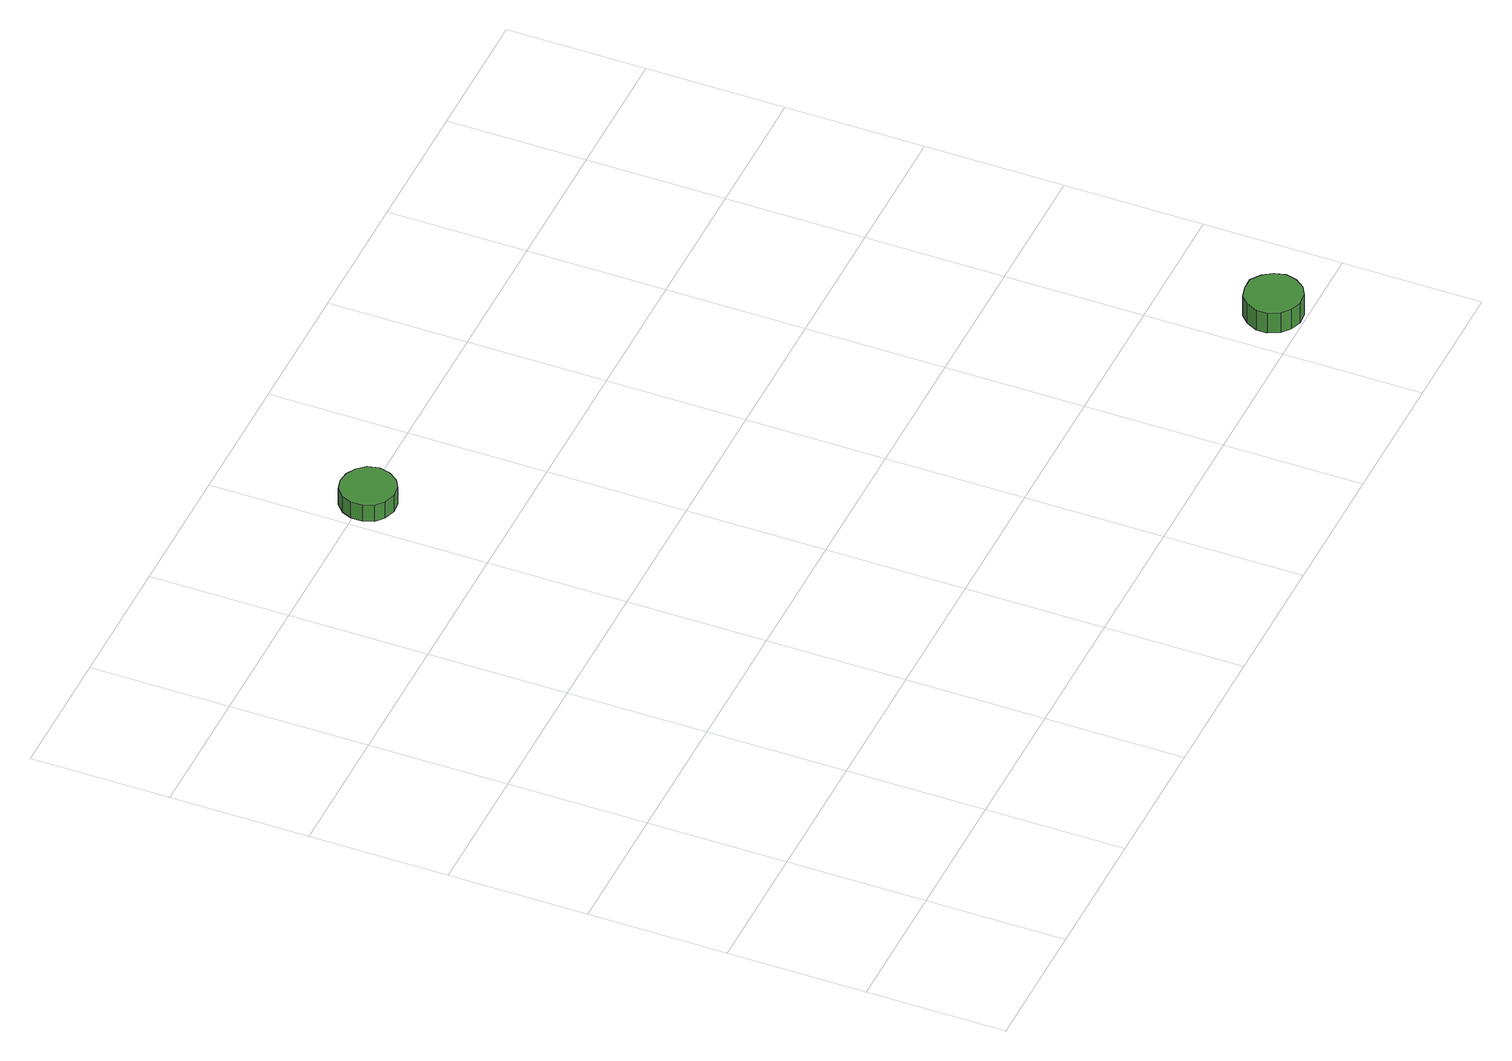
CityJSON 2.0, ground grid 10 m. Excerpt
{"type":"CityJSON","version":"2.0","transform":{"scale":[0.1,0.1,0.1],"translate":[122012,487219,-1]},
"CityObjects":{
"tree1":{"type":"SolitaryVegetationObject","attributes":{"function":"something"}},
"tree2":{"type":"SolitaryVegetationObject","attributes":{"function":"something"}},
"tree3":{"type":"SolitaryVegetationObject","attributes":{"function":"something"},"geometry":[{"type":"MultiSurface","lod":"1","boundaries":[[[0,1,2,3,4,5,6,7,8,9,10,11,12,13,14]],[[15,16,17,18,19,20,21,22,23,24,25,26,27,28,29]],[[0,29,28,1]],[[1,28,27,2]],[[2,27,26,3]],[[3,26,25,4]],[[4,25,24,5]],[[5,24,23,6]],[[6,23,22,7]],[[7,22,21,8]],[[8,21,20,9]],[[9,20,19,10]],[[10,19,18,11]],[[11,18,17,12]],[[12,17,16,13]],[[13,16,15,14]],[[14,15,29,0]]]}]},
"tree4":{"type":"SolitaryVegetationObject","attributes":{"function":"something"},"geometry":[{"type":"MultiSurface","lod":"1","boundaries":[[[30,31,32,33,34,35,36,37,38,39,40,41,42,43,44]],[[45,46,47,48,49,50,51,52,53,54,55,56,57,58,59]],[[30,59,58,31]],[[31,58,57,32]],[[32,57,56,33]],[[33,56,55,34]],[[34,55,54,35]],[[35,54,53,36]],[[36,53,52,37]],[[37,52,51,38]],[[38,51,50,39]],[[39,50,49,40]],[[40,49,48,41]],[[41,48,47,42]],[[42,47,46,43]],[[43,46,45,44]],[[44,45,59,30]]]}]},
"tree5":{"type":"SolitaryVegetationObject","attributes":{"function":"something"}},
"tree6":{"type":"SolitaryVegetationObject","attributes":{"function":"something"}},
"tree7":{"type":"SolitaryVegetationObject","attributes":{"function":"something"}}
},
"vertices":[
[246,497,21],[244,505,21],[239,511,21],[232,515,21],[224,516,21],[216,514,21],[210,508,21],[207,501,21],[207,493,21],[210,485,21],[216,480,21],[224,477,21],[232,478,21],[239,482,21],[244,489,21],[244,489,7],[239,482,7],[232,478,7],[224,477,7],[216,480,7],[210,485,7],[207,493,7],[207,501,7],[210,508,7],[216,514,7],[224,516,7],[232,515,7],[239,511,7],[244,505,7],[246,497,7],
[657,22,24],[655,30,24],[650,37,24],[643,42,24],[634,42,24],[626,40,24],[620,34,24],[616,26,24],[616,18,24],[620,10,24],[626,5,24],[634,2,24],[643,3,24],[650,7,24],[655,14,24],[655,14,7],[650,7,7],[643,3,7],[634,2,7],[626,5,7],[620,10,7],[616,18,7],[616,26,7],[620,34,7],[626,40,7],[634,42,7],[643,42,7],[650,37,7],[655,30,7],[657,22,7]
]}
